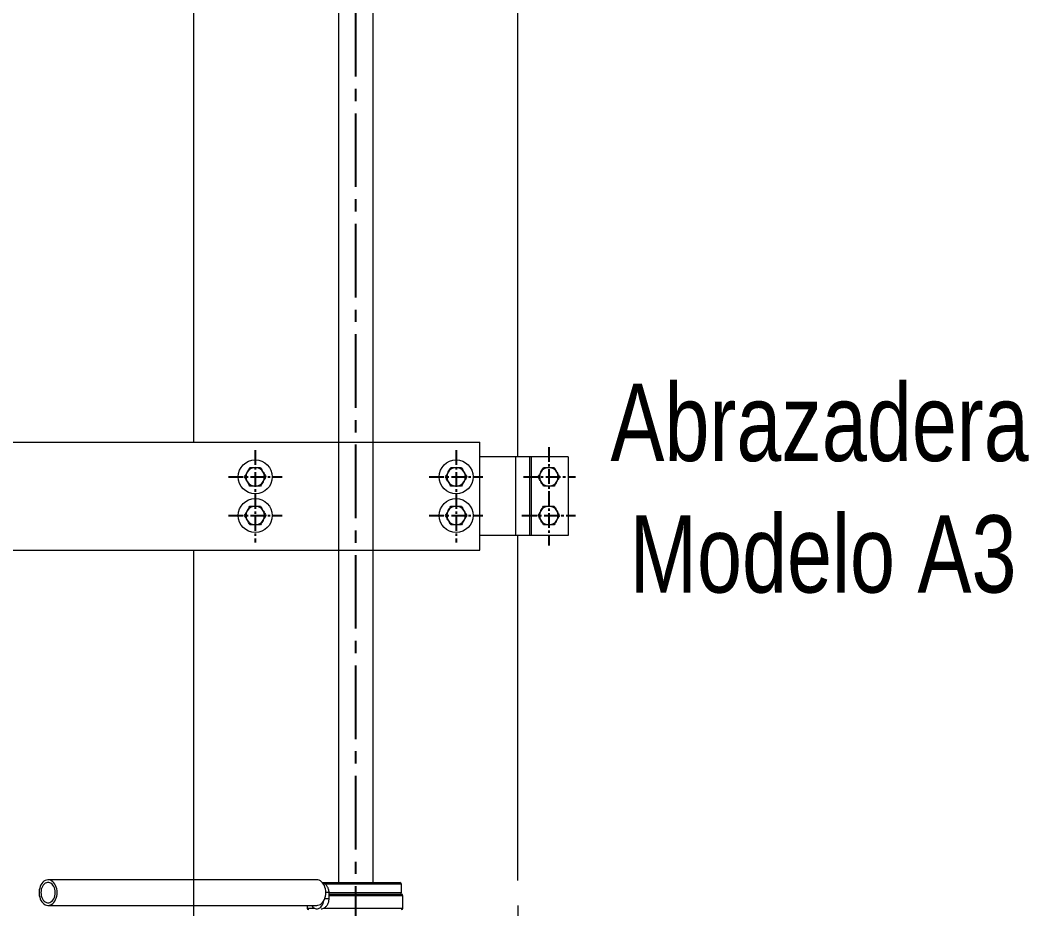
# Model space of a CAD drawing. Header units: millimetres. Extents: x 1587714 to 3094800, y -694377 to -413614.
# Drawn here: x 2032568 to 2033874, y -555399 to -554249 of the extents above; entities that cross this region are included whole.
import ezdxf
from ezdxf.enums import TextEntityAlignment as Align

# ---------------------------------------------------------------- set-up
doc = ezdxf.new("R2010")
doc.units = ezdxf.units.MM
doc.linetypes.add('CENTER2', pattern=[28.575, 19.05, -3.175, 3.175, -3.175])
for name, color, linetype in [('0_EJES', 1, 'CENTER2'), ('M0_EQUIPOS', 7, 'Continuous'), ('M2_PLBULONES', 2, 'Continuous'), ('M_DIM', 1, 'Continuous')]:
    doc.layers.add(name, color=color, linetype=linetype)
doc.styles.add('ARIAL', font='arial.ttf', dxfattribs={"width": 0.8})
doc.styles.add('STYLE-MSF', font='simplex.shx', dxfattribs={"width": 0.8})
doc.dimstyles.new('DIM1-25', dxfattribs={"dimscale": 25, "dimtxt": 2.5, "dimasz": 2.5, "dimexe": 1.25, "dimexo": 0.5, "dimgap": 1, "dimtad": 1, "dimdec": 1, "dimtxsty": 'STYLE-MSF', "dimcen": 2.5, "dimclrd": 8, "dimclre": 8, "dimclrt": 3, "dimaunit": 1, "dimadec": 1, "dimazin": 2, "dimtfac": 1, "dimtdec": 1, "dimtmove": 0, "dimatfit": 3, "dimfxl": 1, "dimlwd": -1, "dimlwe": -1, "dimarcsym": 0})

# ---------------------------------------------------------------- blocks, each defined once
blk = doc.blocks.new('*D107')
at = {"layer": 'Defpoints', "color": 0}
for p in [(2032458.1, -552399.8), (2032458.1, -552399.8), (2032629.1, -555478.8)]:
    blk.add_point(p, dxfattribs=at)
at = {"layer": 'M_DIM', "color": 8}
for p, q in [((2032445.6, -552399.8), (2032426.9, -552399.8)), ((2032458.1, -555416.3), (2032458.1, -552462.3)), ((2032616.6, -555478.8), (2032426.9, -555478.8))]:
    blk.add_line(p, q, dxfattribs=at)
for points in [[(2032447.7, -552462.3), (2032468.6, -552462.3), (2032458.1, -552399.8)], [(2032447.7, -555416.3), (2032468.6, -555416.3), (2032458.1, -555478.8)]]:
    blk.add_solid(points, dxfattribs=at)
at = {"layer": 'M_DIM', "color": 3, "insert": (2032401.9, -553939.3), "char_height": 62.5, "attachment_point": 5, "rotation": 90, "style": 'STYLE-MSF'}
blk.add_mtext('H= 3079', dxfattribs=at)

msp = doc.modelspace()

# ---------------------------------------------------------------- linework, layer by layer
at = {"layer": '0_EJES', "ltscale": 5}
msp.add_line((2033002.082, -561179.822), (2033002.082, -549179.822), dxfattribs=at)
at = {"layer": '0_EJES'}
for p, q in [((2033252.0818, -554801.1792), (2033252.0818, -554928.4648)), ((2032872.0818, -554805.0943), (2032872.0818, -554924.5497)), ((2033132.0818, -554805.0943), (2033132.0818, -554924.5497)), ((2032837.3541, -554839.822), (2032906.8094, -554839.822)), ((2033097.3541, -554839.822), (2033166.8094, -554839.822)), ((2033219.537, -554839.822), (2033286.8094, -554839.822)), ((2032837.3541, -554889.822), (2032906.8094, -554889.822)), ((2033097.3541, -554889.822), (2033166.8094, -554889.822)), ((2033217.3541, -554889.822), (2033286.8094, -554889.822))]:
    msp.add_line(p, q, dxfattribs=at)
at = {"layer": 'M0_EQUIPOS', "color": 180, "linetype": 'Continuous', "lineweight": 15}
for p, q in [((2032980.0817, -555365.6003), (2032980.0817, -552402.1003)), ((2033024.0814, -552402.1003), (2033024.0814, -555365.6003)), ((2032951.759, -555361.3221), (2032603.8624, -555361.3221)), ((2032958.944, -555364.8221), (2033059.2562, -555364.8221)), ((2033061.2561, -555366.8221), (2032962.5284, -555366.8221)), ((2033061.2561, -555377.8221), (2033061.2561, -555366.8221)), ((2032967.5824, -555385.8221), (2032961.9629, -555385.8221)), ((2032967.5824, -555377.8221), (2032963.4263, -555377.8221)), ((2032967.5585, -555377.8221), (2033061.2561, -555377.8221)), ((2032967.5824, -555381.822), (2032967.5824, -555377.8221)), ((2032967.5824, -555379.8221), (2033061.2561, -555379.8221)), ((2032967.5824, -555385.8221), (2032967.5824, -555381.822)), ((2033063.2564, -555381.822), (2032967.5824, -555381.822)), ((2033063.2564, -555397.8221), (2033063.2564, -555381.822)), ((2032603.8624, -555394.3221), (2032951.759, -555394.3221)), ((2032939.2564, -555394.3221), (2032939.2564, -555397.8221)), ((2032939.2564, -555397.8221), (2032948.2233, -555397.8221)), ((2032961.0941, -555397.8221), (2033063.2564, -555397.8221))]:
    msp.add_line(p, q, dxfattribs=at)
at = {"layer": 'M0_EQUIPOS', "color": 1, "linetype": 'Continuous', "lineweight": 15}
for p, q in [((2033212.082, -554814.0221), (2033212.082, -552450.622)), ((2033212.0821, -554814.0221), (2033212.0821, -552450.622)), ((2032792.082, -552469.8219), (2032792.082, -554794.822)), ((2033212.082, -555362.1003), (2033212.082, -554915.6221)), ((2033212.0821, -555362.1003), (2033212.0821, -554915.6221)), ((2032792.082, -554934.822), (2032792.082, -555428.8003)), ((2033212.0816, -555394.3221), (2033212.0816, -555428.0221))]:
    msp.add_line(p, q, dxfattribs=at)
at = {"layer": 'M0_EQUIPOS', "linetype": 'Continuous', "lineweight": 15}
for p, q in [((2031145.582, -554794.822), (2033162.9082, -554794.822)), ((2033162.9082, -554934.822), (2033162.9082, -554794.822)), ((2033209.1815, -554814.0221), (2033162.9082, -554814.0221)), ((2033209.1815, -554814.0221), (2033209.1815, -554915.6221)), ((2033227.0819, -554814.0221), (2033209.1815, -554814.0221)), ((2033227.0819, -554814.0221), (2033227.0819, -554915.6221)), ((2033229.3908, -554814.0221), (2033227.0819, -554814.0221)), ((2033229.3908, -554814.0221), (2033229.3908, -554915.6221)), ((2033277.0821, -554814.0221), (2033229.3908, -554814.0221)), ((2033277.0821, -554814.0221), (2033277.0821, -554915.6221)), ((2033209.1815, -554915.6221), (2033162.9082, -554915.6221)), ((2033227.0819, -554915.6221), (2033209.1815, -554915.6221)), ((2033229.3908, -554915.6221), (2033227.0819, -554915.6221)), ((2033277.0821, -554915.6221), (2033229.3908, -554915.6221)), ((2031145.582, -554934.822), (2033162.9082, -554934.822))]:
    msp.add_line(p, q, dxfattribs=at)
at = {"layer": 'M0_EQUIPOS', "color": 180, "linetype": 'Continuous', "lineweight": 15, "flags": 128}
for points in [[(2032615.5297, -555377.8221), (2032615.4048, -555375.4197), (2032615.0347, -555373.0684), (2032614.4263, -555370.8186), (2032613.5928, -555368.718), (2032612.5514, -555366.8113), (2032611.3259, -555365.1394), (2032609.9402, -555363.7378), (2032608.4258, -555362.6364), (2032606.8131, -555361.8585), (2032605.1385, -555361.421), (2032603.4362, -555361.3331), (2032601.7434, -555361.5965), (2032600.0954, -555362.2058), (2032598.5276, -555363.1479), (2032597.0732, -555364.4028), (2032595.7648, -555365.9437), (2032594.628, -555367.7377), (2032593.6877, -555369.7467), (2032592.9648, -555371.9278), (2032592.4746, -555374.2345), (2032592.2257, -555376.6176), (2032592.2257, -555379.0265), (2032592.4746, -555381.4097), (2032592.9648, -555383.7164), (2032593.6877, -555385.8975), (2032594.628, -555387.9065), (2032595.7648, -555389.7005), (2032597.0732, -555391.2414), (2032598.5276, -555392.4962), (2032600.0954, -555393.4383), (2032601.7434, -555394.0476), (2032603.4362, -555394.3111), (2032605.1385, -555394.2231), (2032606.8131, -555393.7855), (2032608.4258, -555393.0078), (2032609.9402, -555391.9063), (2032611.3259, -555390.5048), (2032612.5514, -555388.8329), (2032613.5928, -555386.9262), (2032614.4263, -555384.8256), (2032615.0347, -555382.5757), (2032615.4048, -555380.2245), (2032615.5297, -555377.8221)], [(2032963.4263, -555377.8221), (2032963.3018, -555375.4197), (2032962.9313, -555373.0684), (2032962.3229, -555370.8186), (2032961.4894, -555368.718), (2032960.4484, -555366.8113), (2032959.222, -555365.1394), (2032957.8368, -555363.7378), (2032956.3219, -555362.6364), (2032954.7097, -555361.8585), (2032953.035, -555361.421), (2032951.759, -555361.3221)], [(2032613.1398, -555377.8221), (2032613.0129, -555375.6626), (2032612.6372, -555373.562), (2032612.0211, -555371.5777), (2032611.1838, -555369.7635), (2032610.1453, -555368.1694), (2032608.936, -555366.8385), (2032607.5885, -555365.8071), (2032606.1398, -555365.1035), (2032604.6282, -555364.7469), (2032603.0966, -555364.7469), (2032601.5851, -555365.1035), (2032600.1355, -555365.8071), (2032598.7879, -555366.8385), (2032597.5787, -555368.1694), (2032596.5411, -555369.7635), (2032595.7028, -555371.5777), (2032595.0877, -555373.562), (2032594.7119, -555375.6626), (2032594.5851, -555377.8221), (2032594.7119, -555379.9816), (2032595.0877, -555382.0822), (2032595.7028, -555384.0665), (2032596.5411, -555385.8805), (2032597.5787, -555387.4748), (2032598.7879, -555388.8057), (2032600.1355, -555389.8371), (2032601.5851, -555390.5407), (2032603.0966, -555390.8972), (2032604.6282, -555390.8972), (2032606.1398, -555390.5407), (2032607.5885, -555389.8371), (2032608.936, -555388.8057), (2032610.1453, -555387.4748), (2032611.1838, -555385.8805), (2032612.0211, -555384.0665), (2032612.6372, -555382.0822), (2032613.0129, -555379.9816), (2032613.1398, -555377.8221)], [(2032944.8034, -555394.3221), (2032945.533, -555395.3865), (2032946.7312, -555396.7052), (2032948.0664, -555397.7272), (2032949.5022, -555398.4243), (2032950.9999, -555398.7777), (2032952.5181, -555398.7777), (2032954.0154, -555398.4243), (2032955.4512, -555397.7272), (2032956.7868, -555396.7052), (2032957.9846, -555395.3865), (2032959.0131, -555393.8069), (2032959.8433, -555392.0094), (2032960.4532, -555390.0432), (2032960.786, -555388.2752)], [(2032951.759, -555394.3221), (2032953.035, -555394.2231), (2032954.7097, -555393.7855), (2032956.3219, -555393.0078), (2032957.8368, -555391.9063), (2032959.222, -555390.5048), (2032960.4484, -555388.8329), (2032961.4894, -555386.9262), (2032962.3229, -555384.8256), (2032962.9313, -555382.5757), (2032963.3018, -555380.2245), (2032963.4263, -555377.8221)]]:
    msp.add_lwpolyline(points, dxfattribs=at)
at = {"layer": 'M0_EQUIPOS', "color": 180, "linetype": 'Continuous', "lineweight": 15}
for centre, start, end in [((2033059.2563, -555366.8221), 0, 90), ((2033059.2563, -555377.8221), 270, 0), ((2033061.2563, -555381.8221), 0, 90), ((2032941.2563, -555397.8221), 180, 270), ((2033061.2563, -555397.8221), 270, 0)]:
    msp.add_arc(centre, 2, start, end, dxfattribs=at)
for points, knots in [([(2032967.5824, -555377.8221), (2032967.5533, -555377.1106), (2032967.4943, -555375.6667), (2032967.0218, -555373.5723), (2032966.2833, -555371.5815), (2032965.293, -555369.7738), (2032964.0753, -555368.1696), (2032962.6891, -555366.8304), (2032961.1655, -555365.8148), (2032959.9647, -555365.2301), (2032959.2862, -555365.1058), (2032959.1471, -555365.0803)], [0, 0, 0, 0, 0.118179424, 0.239841366, 0.358010842, 0.479507594, 0.599319189, 0.722539755, 0.843409041, 0.967899164, 1, 1, 1, 1]), ([(2032961.0941, -555397.8221), (2032961.2186, -555397.7519), (2032961.8484, -555397.3969), (2032962.9469, -555396.586), (2032964.3002, -555395.2169), (2032965.4814, -555393.5686), (2032966.4509, -555391.6915), (2032967.142, -555389.6375), (2032967.5246, -555387.655), (2032967.5651, -555386.3702), (2032967.5824, -555385.8221)], [0, 0, 0, 0, 0.03477913, 0.175851233, 0.316928582, 0.460708134, 0.60448144, 0.748627171, 0.892756554, 1, 1, 1, 1]), ([(2032957.4215, -555398.7775), (2032957.7453, -555398.7822), (2032958.9556, -555398.7994), (2032960.19, -555398.2353), (2032961.0941, -555397.8221)], [0, 0, 0, 0, 0.2675598767, 1, 1, 1, 1])]:
    msp.add_open_spline(points, degree=3, knots=knots, dxfattribs=at)
at = {"layer": 'M2_PLBULONES', "linetype": 'Continuous', "lineweight": 15}
for centre in [(2032872.0818, -554839.8221), (2033132.0818, -554839.8221), (2032872.0818, -554889.8221), (2033132.0818, -554889.8221)]:
    msp.add_circle(centre, 22, dxfattribs=at)
for centre, start, end in [((2032872.0818, -554839.8221), 90, 150), ((2032872.0818, -554839.8221), 30, 90), ((2033132.0818, -554839.8221), 90, 150), ((2033132.0818, -554839.8221), 30, 90), ((2033252.0818, -554839.8221), 90, 150), ((2033252.0818, -554839.8221), 30, 90), ((2032872.0818, -554839.8221), 150, 210), ((2032872.0818, -554839.8221), 330, 30), ((2033132.0818, -554839.8221), 150, 210), ((2033132.0818, -554839.8221), 330, 30), ((2033252.0818, -554839.8221), 150, 210), ((2033252.0818, -554839.8221), 330, 30), ((2032872.0818, -554839.8221), 210, 270), ((2032872.0818, -554839.8221), 270, 330), ((2033132.0818, -554839.8221), 210, 270), ((2033132.0818, -554839.8221), 270, 330), ((2033252.0818, -554839.8221), 210, 270), ((2033252.0818, -554839.8221), 270, 330), ((2032872.0818, -554889.8221), 90, 150), ((2032872.0818, -554889.8221), 30, 90), ((2033132.0818, -554889.8221), 90, 150), ((2033132.0818, -554889.8221), 30, 90), ((2033252.0818, -554889.8221), 90, 150), ((2033252.0818, -554889.8221), 30, 90), ((2032872.0818, -554889.8221), 150, 210), ((2032872.0818, -554889.8221), 330, 30), ((2033132.0818, -554889.8221), 150, 210), ((2033132.0818, -554889.8221), 330, 30), ((2033252.0818, -554889.8221), 150, 210), ((2033252.0818, -554889.8221), 330, 30), ((2032872.0818, -554889.8221), 210, 270), ((2032872.0818, -554889.8221), 270, 330), ((2033132.0818, -554889.8221), 210, 270), ((2033132.0818, -554889.8221), 270, 330), ((2033252.0818, -554889.8221), 210, 270), ((2033252.0818, -554889.8221), 270, 330)]:
    msp.add_arc(centre, 12, start, end, dxfattribs=at)
for points, knots in [([(2032861.6892, -554833.8221), (2032861.7714, -554833.6798), (2032862.3935, -554832.603), (2032863.5655, -554830.5721), (2032864.6209, -554828.7443), (2032865.1535, -554827.822)], [0, 0, 0, 0, 0.070114221, 0.530773169, 1, 1, 1, 1]), ([(2032865.1535, -554827.822), (2032866.9076, -554827.822), (2032869.1927, -554827.822), (2032871.5371, -554827.822), (2032872.0819, -554827.822)], [0, 0, 0, 0, 0.767607185, 1, 1, 1, 1]), ([(2032872.0819, -554827.822), (2032872.9995, -554827.822), (2032874.8486, -554827.822), (2032877.157, -554827.822), (2032878.5323, -554827.822), (2032879.0099, -554827.822)], [0, 0, 0, 0, 0.391347905, 0.788664481, 1, 1, 1, 1]), ([(2032879.0099, -554827.822), (2032879.5724, -554828.7965), (2032880.7078, -554830.7633), (2032881.8818, -554832.7963), (2032882.4741, -554833.8221)], [0, 0, 0, 0, 0.495445758, 1, 1, 1, 1]), ([(2033121.6895, -554833.8221), (2033121.7715, -554833.6798), (2033122.3926, -554832.6024), (2033123.5662, -554830.5725), (2033124.621, -554828.7444), (2033125.1532, -554827.822)], [0, 0, 0, 0, 0.070082645, 0.530790632, 1, 1, 1, 1]), ([(2033125.1532, -554827.822), (2033126.9075, -554827.822), (2033129.1926, -554827.822), (2033131.537, -554827.822), (2033132.0817, -554827.822)], [0, 0, 0, 0, 0.767674747, 1, 1, 1, 1]), ([(2033132.0817, -554827.822), (2033132.9992, -554827.822), (2033134.8485, -554827.822), (2033137.157, -554827.822), (2033138.5326, -554827.822), (2033139.0101, -554827.822)], [0, 0, 0, 0, 0.391321814, 0.788678571, 1, 1, 1, 1]), ([(2033139.0101, -554827.822), (2033139.5725, -554828.7965), (2033140.7075, -554830.7634), (2033141.8815, -554832.7963), (2033142.4739, -554833.8221)], [0, 0, 0, 0, 0.4954290769, 1, 1, 1, 1]), ([(2033241.6894, -554833.8221), (2033241.7714, -554833.6798), (2033242.3925, -554832.6024), (2033243.5661, -554830.5725), (2033244.6209, -554828.7444), (2033245.1531, -554827.822)], [0, 0, 0, 0, 0.070082645, 0.530790632, 1, 1, 1, 1]), ([(2033245.1531, -554827.822), (2033246.2785, -554827.822), (2033248.5496, -554827.822), (2033250.8973, -554827.822), (2033252.0816, -554827.822)], [0, 0, 0, 0, 0.495547284, 1, 1, 1, 1]), ([(2033252.0816, -554827.822), (2033252.2459, -554827.822), (2033253.4895, -554827.822), (2033255.8344, -554827.822), (2033257.9449, -554827.822), (2033259.01, -554827.822)], [0, 0, 0, 0, 0.070140426, 0.530766671, 1, 1, 1, 1]), ([(2033259.01, -554827.822), (2033259.887, -554829.3411), (2033261.0294, -554831.32), (2033262.2014, -554833.3503), (2033262.4737, -554833.8221)], [0, 0, 0, 0, 0.767636388, 1, 1, 1, 1]), ([(2032858.2255, -554839.8221), (2032858.7881, -554838.8477), (2032859.9235, -554836.881), (2032861.0971, -554834.8479), (2032861.6892, -554833.8221)], [0, 0, 0, 0, 0.495462507, 1, 1, 1, 1]), ([(2032861.6892, -554845.822), (2032861.6072, -554845.6798), (2032860.986, -554844.6025), (2032859.8127, -554842.5725), (2032858.7578, -554840.7444), (2032858.2255, -554839.8221)], [0, 0, 0, 0, 0.070068962, 0.53079819, 1, 1, 1, 1]), ([(2032882.4741, -554833.8221), (2032882.5563, -554833.9643), (2032883.1784, -554835.0412), (2032884.3503, -554837.0722), (2032885.4057, -554838.8999), (2032885.9383, -554839.8221)], [0, 0, 0, 0, 0.070114199, 0.530787619, 1, 1, 1, 1]), ([(2032885.9383, -554839.8221), (2032885.3756, -554840.7965), (2032884.2398, -554842.7631), (2032883.0662, -554844.7963), (2032882.4741, -554845.822)], [0, 0, 0, 0, 0.495486444, 1, 1, 1, 1]), ([(2033118.2257, -554839.8221), (2033118.7881, -554838.8477), (2033119.9231, -554836.8808), (2033121.0971, -554834.8478), (2033121.6895, -554833.8221)], [0, 0, 0, 0, 0.4954290769, 1, 1, 1, 1]), ([(2033121.6895, -554845.822), (2033121.6075, -554845.6798), (2033120.9862, -554844.6025), (2033119.8129, -554842.5725), (2033118.758, -554840.7444), (2033118.2257, -554839.8221)], [0, 0, 0, 0, 0.070068962, 0.53079819, 1, 1, 1, 1]), ([(2033142.4739, -554833.8221), (2033142.5562, -554833.9643), (2033143.1793, -554835.0406), (2033144.3496, -554837.0726), (2033145.4056, -554838.9), (2033145.9386, -554839.8221)], [0, 0, 0, 0, 0.070145818, 0.53077018, 1, 1, 1, 1]), ([(2033145.9386, -554839.8221), (2033145.3758, -554840.7965), (2033144.2401, -554842.7632), (2033143.0662, -554844.7963), (2033142.4739, -554845.822)], [0, 0, 0, 0, 0.495469694, 1, 1, 1, 1]), ([(2033238.2256, -554839.8221), (2033238.788, -554838.8477), (2033239.923, -554836.8808), (2033241.097, -554834.8478), (2033241.6894, -554833.8221)], [0, 0, 0, 0, 0.4954290769, 1, 1, 1, 1]), ([(2033241.6894, -554845.822), (2033241.417, -554845.3503), (2033240.2451, -554843.32), (2033239.1026, -554841.3412), (2033238.2256, -554839.8221)], [0, 0, 0, 0, 0.232366967, 1, 1, 1, 1]), ([(2033262.4737, -554833.8221), (2033262.9327, -554834.6168), (2033263.8574, -554836.2182), (2033265.0121, -554838.2172), (2033265.6997, -554839.4084), (2033265.9384, -554839.8221)], [0, 0, 0, 0, 0.391375303, 0.788651259, 1, 1, 1, 1]), ([(2033265.9384, -554839.8221), (2033265.3757, -554840.7965), (2033264.24, -554842.7632), (2033263.066, -554844.7963), (2033262.4737, -554845.822)], [0, 0, 0, 0, 0.495469694, 1, 1, 1, 1]), ([(2032865.1535, -554851.8221), (2032864.5909, -554850.8476), (2032863.4555, -554848.8808), (2032862.2816, -554846.8478), (2032861.6892, -554845.822)], [0, 0, 0, 0, 0.495445758, 1, 1, 1, 1]), ([(2032872.0819, -554851.8221), (2032871.5371, -554851.8221), (2032869.1927, -554851.8221), (2032866.9076, -554851.8221), (2032865.1535, -554851.8221)], [0, 0, 0, 0, 0.232392815, 1, 1, 1, 1]), ([(2032879.0099, -554851.8221), (2032878.5323, -554851.8221), (2032877.1696, -554851.8221), (2032874.8617, -554851.8221), (2032873.0126, -554851.8221), (2032872.0819, -554851.8221)], [0, 0, 0, 0, 0.211335883, 0.6030551704, 1, 1, 1, 1]), ([(2032882.4741, -554845.822), (2032882.3919, -554845.9643), (2032881.7698, -554847.0412), (2032880.5979, -554849.0721), (2032879.5425, -554850.8998), (2032879.0099, -554851.8221)], [0, 0, 0, 0, 0.070114199, 0.530787619, 1, 1, 1, 1]), ([(2033125.1532, -554851.8221), (2033124.5909, -554850.8476), (2033123.4558, -554848.8807), (2033122.2818, -554846.8478), (2033121.6895, -554845.822)], [0, 0, 0, 0, 0.4954290769, 1, 1, 1, 1]), ([(2033132.0817, -554851.8221), (2033131.537, -554851.8221), (2033129.1926, -554851.8221), (2033126.9075, -554851.8221), (2033125.1532, -554851.8221)], [0, 0, 0, 0, 0.232325253, 1, 1, 1, 1]), ([(2033139.0101, -554851.8221), (2033138.5326, -554851.8221), (2033137.1697, -554851.8221), (2033134.8616, -554851.8221), (2033133.0124, -554851.8221), (2033132.0817, -554851.8221)], [0, 0, 0, 0, 0.211321796, 0.60308163, 1, 1, 1, 1]), ([(2033142.4739, -554845.822), (2033142.3919, -554845.9643), (2033141.7707, -554847.0417), (2033140.5972, -554849.0717), (2033139.5424, -554850.8997), (2033139.0101, -554851.8221)], [0, 0, 0, 0, 0.070082623, 0.530805082, 1, 1, 1, 1]), ([(2033245.1531, -554851.8221), (2033244.9143, -554851.4084), (2033244.233, -554850.2282), (2033243.0793, -554848.2293), (2033242.1547, -554846.628), (2033241.6894, -554845.822)], [0, 0, 0, 0, 0.2113633971, 0.6030653472, 1, 1, 1, 1]), ([(2033252.0816, -554851.8221), (2033251.9175, -554851.8221), (2033250.6739, -554851.8221), (2033248.329, -554851.8221), (2033246.2182, -554851.8221), (2033245.1531, -554851.8221)], [0, 0, 0, 0, 0.070004822, 0.530766367, 1, 1, 1, 1]), ([(2033259.01, -554851.8221), (2033257.8849, -554851.8221), (2033255.6138, -554851.8221), (2033253.2662, -554851.8221), (2033252.0816, -554851.8221)], [0, 0, 0, 0, 0.495413559, 1, 1, 1, 1]), ([(2033262.4737, -554845.822), (2033262.3917, -554845.9643), (2033261.7706, -554847.0417), (2033260.5971, -554849.0717), (2033259.5422, -554850.8997), (2033259.01, -554851.8221)], [0, 0, 0, 0, 0.070082623, 0.530805082, 1, 1, 1, 1]), ([(2032861.6892, -554883.822), (2032861.7714, -554883.6798), (2032862.3936, -554882.603), (2032863.5654, -554880.572), (2032864.6209, -554878.7443), (2032865.1535, -554877.8221)], [0, 0, 0, 0, 0.070100546, 0.53078073, 1, 1, 1, 1]), ([(2032865.1535, -554877.8221), (2032866.9076, -554877.8221), (2032869.1927, -554877.8221), (2032871.5371, -554877.8221), (2032872.0819, -554877.8221)], [0, 0, 0, 0, 0.767607185, 1, 1, 1, 1]), ([(2032872.0819, -554877.8221), (2032872.9995, -554877.8221), (2032874.8486, -554877.8221), (2032877.157, -554877.8221), (2032878.5323, -554877.8221), (2032879.0099, -554877.8221)], [0, 0, 0, 0, 0.391347905, 0.788664481, 1, 1, 1, 1]), ([(2032879.0099, -554877.8221), (2032879.5724, -554878.7965), (2032880.7078, -554880.7633), (2032881.8818, -554882.7963), (2032882.4741, -554883.822)], [0, 0, 0, 0, 0.49545301, 1, 1, 1, 1]), ([(2033121.6895, -554883.822), (2033121.7715, -554883.6798), (2033122.3927, -554882.6025), (2033123.5661, -554880.5725), (2033124.621, -554878.7444), (2033125.1532, -554877.8221)], [0, 0, 0, 0, 0.070068962, 0.53079819, 1, 1, 1, 1]), ([(2033125.1532, -554877.8221), (2033126.9075, -554877.8221), (2033129.1926, -554877.8221), (2033131.537, -554877.8221), (2033132.0817, -554877.8221)], [0, 0, 0, 0, 0.767674747, 1, 1, 1, 1]), ([(2033132.0817, -554877.8221), (2033132.9992, -554877.8221), (2033134.8485, -554877.8221), (2033137.157, -554877.8221), (2033138.5326, -554877.8221), (2033139.0101, -554877.8221)], [0, 0, 0, 0, 0.391321814, 0.788678571, 1, 1, 1, 1]), ([(2033139.0101, -554877.8221), (2033139.5725, -554878.7966), (2033140.7075, -554880.7634), (2033141.8815, -554882.7963), (2033142.4739, -554883.822)], [0, 0, 0, 0, 0.495436329, 1, 1, 1, 1]), ([(2033241.6894, -554883.822), (2033241.7714, -554883.6798), (2033242.3926, -554882.6025), (2033243.566, -554880.5725), (2033244.6209, -554878.7444), (2033245.1531, -554877.8221)], [0, 0, 0, 0, 0.070068962, 0.53079819, 1, 1, 1, 1]), ([(2033245.1531, -554877.8221), (2033246.2785, -554877.8221), (2033248.5496, -554877.8221), (2033250.8973, -554877.8221), (2033252.0816, -554877.8221)], [0, 0, 0, 0, 0.495547284, 1, 1, 1, 1]), ([(2033252.0816, -554877.8221), (2033252.2459, -554877.8221), (2033253.4895, -554877.8221), (2033255.8344, -554877.8221), (2033257.9449, -554877.8221), (2033259.01, -554877.8221)], [0, 0, 0, 0, 0.070140426, 0.530766671, 1, 1, 1, 1]), ([(2033259.01, -554877.8221), (2033259.887, -554879.3412), (2033261.0294, -554881.3201), (2033262.2014, -554883.3503), (2033262.4737, -554883.822)], [0, 0, 0, 0, 0.767647662, 1, 1, 1, 1]), ([(2032858.2255, -554889.8221), (2032858.7881, -554888.8476), (2032859.9235, -554886.8809), (2032861.0971, -554884.8478), (2032861.6892, -554883.822)], [0, 0, 0, 0, 0.495462507, 1, 1, 1, 1]), ([(2032861.6892, -554895.8221), (2032861.6072, -554895.6798), (2032860.9861, -554894.6024), (2032859.8126, -554892.5724), (2032858.7577, -554890.7444), (2032858.2255, -554889.8221)], [0, 0, 0, 0, 0.070082623, 0.530805082, 1, 1, 1, 1]), ([(2032882.4741, -554883.822), (2032882.5563, -554883.9643), (2032883.1784, -554885.0411), (2032884.3503, -554887.0721), (2032885.4057, -554888.8998), (2032885.9383, -554889.8221)], [0, 0, 0, 0, 0.070114199, 0.530787619, 1, 1, 1, 1]), ([(2032885.9383, -554889.8221), (2032885.3756, -554890.7965), (2032884.2398, -554892.7631), (2032883.0662, -554894.7963), (2032882.4741, -554895.8221)], [0, 0, 0, 0, 0.495479191, 1, 1, 1, 1]), ([(2033118.2257, -554889.8221), (2033118.7881, -554888.8476), (2033119.9231, -554886.8807), (2033121.0971, -554884.8478), (2033121.6895, -554883.822)], [0, 0, 0, 0, 0.4954290769, 1, 1, 1, 1]), ([(2033121.6895, -554895.8221), (2033121.6075, -554895.6798), (2033120.9864, -554894.6024), (2033119.8128, -554892.5724), (2033118.758, -554890.7444), (2033118.2257, -554889.8221)], [0, 0, 0, 0, 0.070082623, 0.530805082, 1, 1, 1, 1]), ([(2033142.4739, -554883.822), (2033142.5562, -554883.9643), (2033143.1793, -554885.0406), (2033144.3496, -554887.0726), (2033145.4056, -554888.8999), (2033145.9386, -554889.8221)], [0, 0, 0, 0, 0.070145818, 0.53077018, 1, 1, 1, 1]), ([(2033145.9386, -554889.8221), (2033145.3758, -554890.7965), (2033144.2401, -554892.7632), (2033143.0661, -554894.7963), (2033142.4739, -554895.8221)], [0, 0, 0, 0, 0.495462442, 1, 1, 1, 1]), ([(2033238.2256, -554889.8221), (2033238.788, -554888.8476), (2033239.923, -554886.8807), (2033241.097, -554884.8478), (2033241.6894, -554883.822)], [0, 0, 0, 0, 0.4954290769, 1, 1, 1, 1]), ([(2033241.6894, -554895.8221), (2033241.417, -554895.3503), (2033240.245, -554893.3201), (2033239.1026, -554891.3412), (2033238.2256, -554889.8221)], [0, 0, 0, 0, 0.232363612, 1, 1, 1, 1]), ([(2033262.4737, -554883.822), (2033262.9327, -554884.6167), (2033263.8574, -554886.2181), (2033265.0121, -554888.2171), (2033265.6997, -554889.4084), (2033265.9384, -554889.8221)], [0, 0, 0, 0, 0.391375303, 0.788651259, 1, 1, 1, 1]), ([(2033265.9384, -554889.8221), (2033265.3757, -554890.7965), (2033264.24, -554892.7632), (2033263.066, -554894.7963), (2033262.4737, -554895.8221)], [0, 0, 0, 0, 0.495462442, 1, 1, 1, 1]), ([(2032865.1535, -554901.822), (2032864.5909, -554900.8476), (2032863.4555, -554898.8809), (2032862.2816, -554896.8479), (2032861.6892, -554895.8221)], [0, 0, 0, 0, 0.495438534, 1, 1, 1, 1]), ([(2032872.0819, -554901.822), (2032871.5371, -554901.822), (2032869.1927, -554901.822), (2032866.9076, -554901.822), (2032865.1535, -554901.822)], [0, 0, 0, 0, 0.232392815, 1, 1, 1, 1]), ([(2032879.0099, -554901.822), (2032878.5323, -554901.822), (2032877.1696, -554901.822), (2032874.8617, -554901.822), (2032873.0126, -554901.822), (2032872.0819, -554901.822)], [0, 0, 0, 0, 0.211335883, 0.6030551704, 1, 1, 1, 1]), ([(2032882.4741, -554895.8221), (2032882.3919, -554895.9643), (2032881.7697, -554897.0411), (2032880.598, -554899.0721), (2032879.5425, -554900.8998), (2032879.0099, -554901.822)], [0, 0, 0, 0, 0.070100546, 0.53078073, 1, 1, 1, 1]), ([(2033125.1532, -554901.822), (2033124.5909, -554900.8476), (2033123.4558, -554898.8808), (2033122.2818, -554896.8479), (2033121.6895, -554895.8221)], [0, 0, 0, 0, 0.495421852, 1, 1, 1, 1]), ([(2033132.0817, -554901.822), (2033131.537, -554901.822), (2033129.1926, -554901.822), (2033126.9075, -554901.822), (2033125.1532, -554901.822)], [0, 0, 0, 0, 0.232325253, 1, 1, 1, 1]), ([(2033139.0101, -554901.822), (2033138.5326, -554901.822), (2033137.1697, -554901.822), (2033134.8616, -554901.822), (2033133.0124, -554901.822), (2033132.0817, -554901.822)], [0, 0, 0, 0, 0.211321796, 0.60308163, 1, 1, 1, 1]), ([(2033142.4739, -554895.8221), (2033142.3918, -554895.9643), (2033141.7706, -554897.0417), (2033140.5973, -554899.0717), (2033139.5424, -554900.8997), (2033139.0101, -554901.822)], [0, 0, 0, 0, 0.070068962, 0.53079819, 1, 1, 1, 1]), ([(2033245.1531, -554901.822), (2033244.9143, -554901.4084), (2033244.233, -554900.2282), (2033243.0793, -554898.2294), (2033242.1547, -554896.6281), (2033241.6894, -554895.8221)], [0, 0, 0, 0, 0.211352203, 0.603059713, 1, 1, 1, 1]), ([(2033252.0816, -554901.822), (2033251.9175, -554901.822), (2033250.6739, -554901.822), (2033248.329, -554901.822), (2033246.2182, -554901.822), (2033245.1531, -554901.822)], [0, 0, 0, 0, 0.070004822, 0.530766367, 1, 1, 1, 1]), ([(2033259.01, -554901.822), (2033257.8849, -554901.822), (2033255.6138, -554901.822), (2033253.2662, -554901.822), (2033252.0816, -554901.822)], [0, 0, 0, 0, 0.495413559, 1, 1, 1, 1]), ([(2033262.4737, -554895.8221), (2033262.3917, -554895.9643), (2033261.7705, -554897.0417), (2033260.5971, -554899.0717), (2033259.5423, -554900.8997), (2033259.01, -554901.822)], [0, 0, 0, 0, 0.070068962, 0.53079819, 1, 1, 1, 1])]:
    msp.add_open_spline(points, degree=3, knots=knots, dxfattribs=at)

# ---------------------------------------------------------------- texts
at = {"layer": 'M_DIM', "color": 6, "style": 'ARIAL', "width": 0.75}
for s, p in [('Abrazadera ', (2033617.2791, -554767.396)), ('Modelo A3', (2033607.109, -554937.5701))]:
    msp.add_text(s, height=100, dxfattribs=at).set_placement(p, align=Align.MIDDLE)

# ---------------------------------------------------------------- dimensions: what is measured, and where the dimension line sits
at = {"layer": 'M_DIM'}
dim = msp.add_linear_dim(base=(2032458.1446, -552399.8222), p1=(2032629.0549, -555478.8222), p2=(2032458.1446, -552399.8222), angle=90, text='H= <>', dimstyle='DIM1-25', dxfattribs=at)
dim.commit()
dim.dimension.update_dxf_attribs({"geometry": '*D107', "text_midpoint": (2032401.8946, -553939.3222)})

doc.saveas('drawing.dxf')
